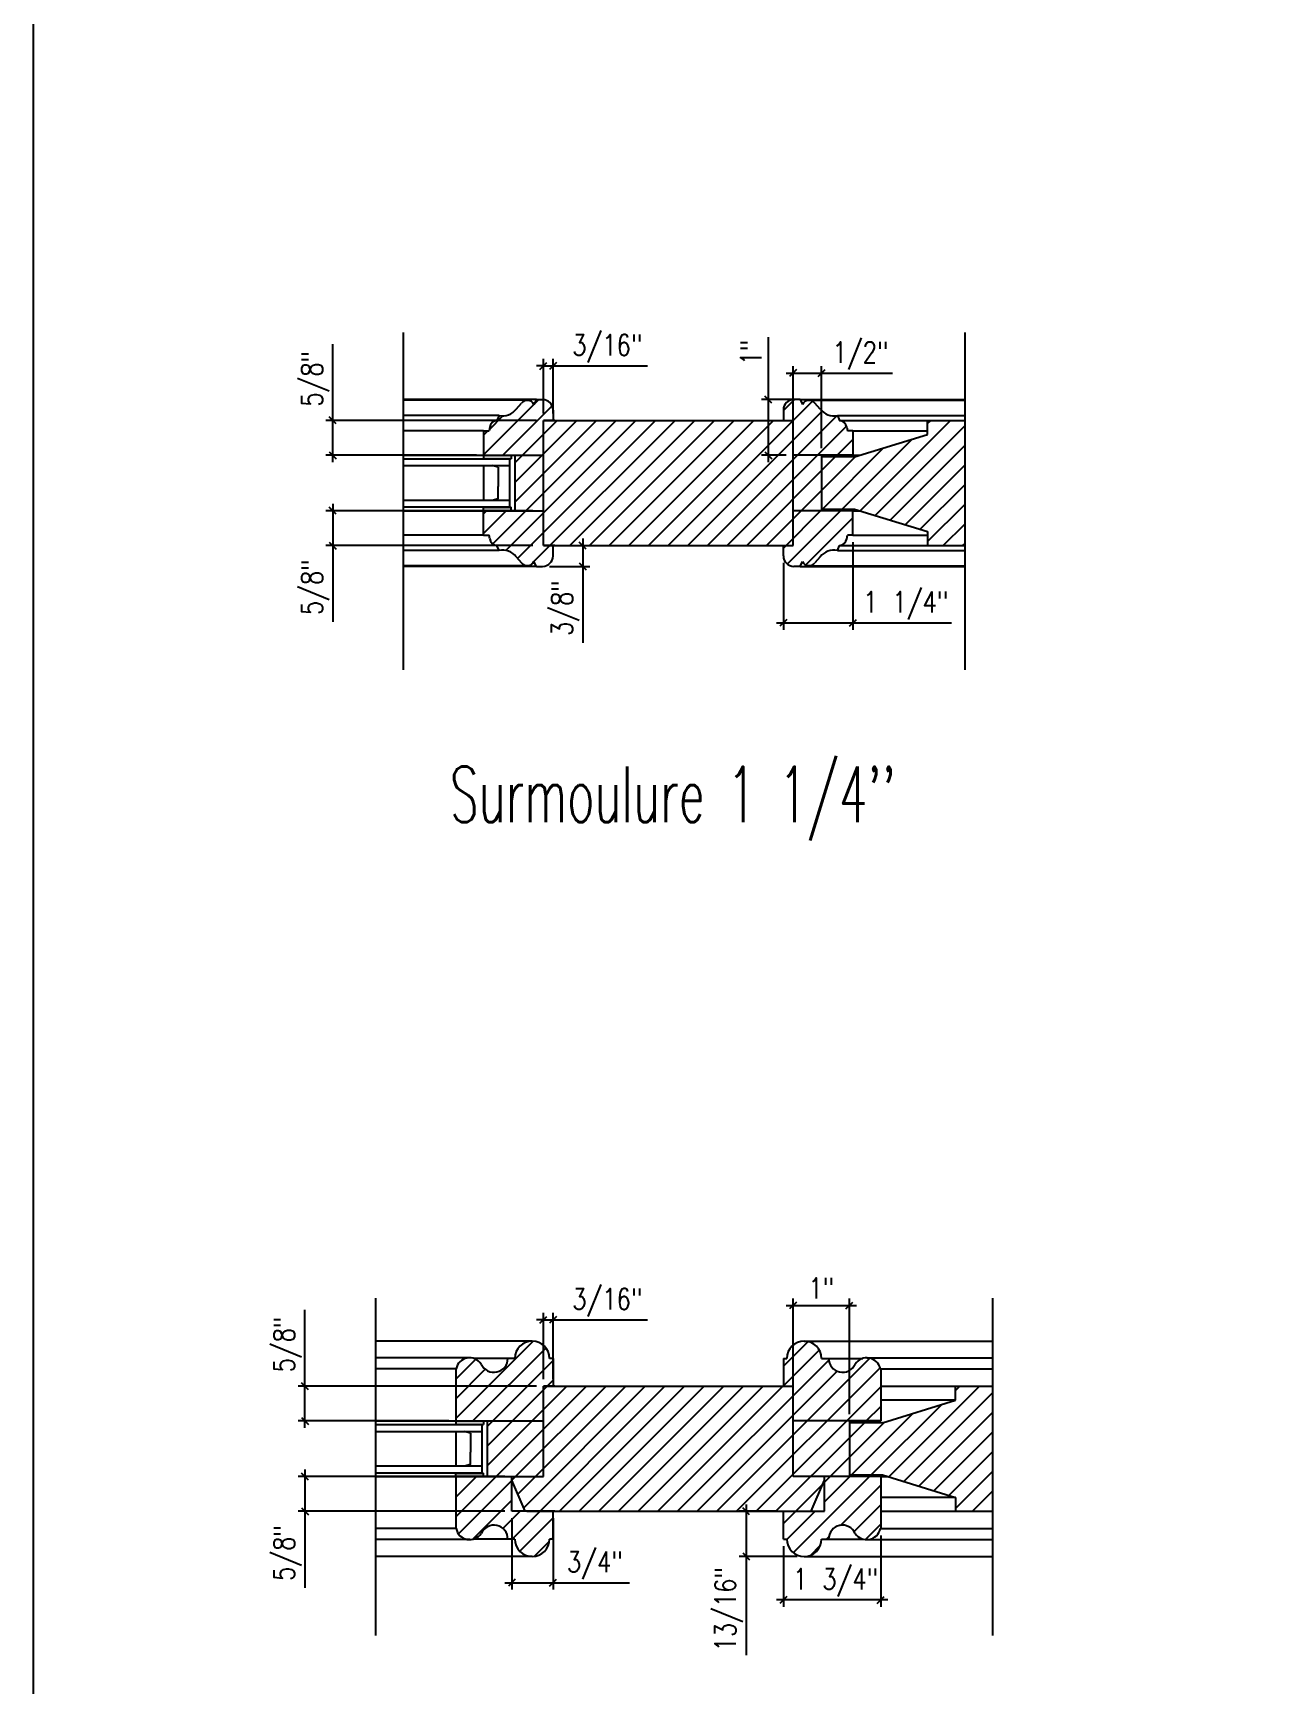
# Model space of a CAD drawing. Header units: inches. Extents: x 1985 to 11287, y 379 to 3234.
# Drawn here: x 8540.97 to 8563.03, y 2994.95 to 3024.66 of the extents above; entities that cross this region are included whole.
import ezdxf

# ---------------------------------------------------------------- set-up
doc = ezdxf.new("R2010")
doc.units = ezdxf.units.IN
doc.header["$MEASUREMENT"] = 0
doc.layers.get('0').update_dxf_attribs({"linetype": 'CONTINUOUS'})
doc.layers.get('Defpoints').update_dxf_attribs({"linetype": 'CONTINUOUS'})
for name, color, linetype in [('COTE1-1 99', 7, 'CONTINUOUS'), ('detail 99', 30, 'CONTINUOUS'), ('glass 99', 6, 'CONTINUOUS'), ('glazing tape 99', 7, 'CONTINUOUS'), ('hatch 99', 1, 'CONTINUOUS'), ('separation 99', 3, 'CONTINUOUS'), ('wood detail 99', 7, 'CONTINUOUS')]:
    doc.layers.add(name, color=color, linetype=linetype)
doc.styles.add('MARVIN', font='simplex.shx', dxfattribs={"width": 0.6})
doc.styles.get("Standard").update_dxf_attribs({"font": 'txt.shx', "width": 0.8})
doc.dimstyles.new('Elevation', dxfattribs={"dimscale": 2, "dimtxt": 0.75, "dimasz": 0.0625, "dimexe": 0.0625, "dimexo": 0.0625, "dimgap": 0.0625, "dimtad": 1, "dimdec": 5, "dimzin": 0, "dimdsep": 46, "dimlunit": 5, "dimtxsty": 'Standard', "dimblk1": 'OBLIQUE', "dimblk2": 'OBLIQUE', "dimsah": 1, "dimcen": 2, "dimdle": 0.0625, "dimclrd": 1, "dimclre": 1, "dimadec": 1, "dimazin": 0, "dimtfac": 0.375, "dimtdec": 5, "dimtmove": 0, "dimatfit": 3, "dimldrblk": 'OBLIQUE', "dimfxl": 1, "dimfrac": 2, "dimtolj": 1, "dimtzin": 0, "dimarcsym": 0})
pattern_1 = [(45, (8971.3193, 3326.32778), (-0.1767767, 0.1767767), [])]

# ---------------------------------------------------------------- blocks, each defined once
blk = doc.blocks.new('_OBLIQUE')
at = {"color": 0, "linetype": 'ByBlock'}
blk.add_line((-0.5, -0.5), (0.5, 0.5), dxfattribs=at)
blk = doc.blocks.new('*D118')
at = {"layer": 'COTE1-1 99', "color": 1, "lineweight": -2, "transparency": 16777216}
for p, q in [((8554.51, 3001.776), (8555.773, 3001.776)), ((8554.635, 2999.824), (8554.635, 3001.901)), ((8555.648, 2999.824), (8555.648, 3001.901))]:
    blk.add_line(p, q, dxfattribs=at)
at = {"layer": 'Defpoints', "color": 0, "transparency": 16777216}
for p in [(8555.648, 3001.776), (8554.635, 2999.699), (8555.648, 2999.699)]:
    blk.add_point(p, dxfattribs=at)
at = {"layer": 'COTE1-1 99', "color": 1, "lineweight": -2, "transparency": 16777216, "xscale": 0.125, "yscale": 0.125, "zscale": 0.125, "rotation": 180}
blk.add_blockref('_OBLIQUE', (8554.635, 3001.776), dxfattribs=at)
at = {"layer": 'COTE1-1 99', "color": 1, "lineweight": -2, "transparency": 16777216, "xscale": 0.125, "yscale": 0.125, "zscale": 0.125}
blk.add_blockref('_OBLIQUE', (8555.648, 3001.776), dxfattribs=at)
at = {"layer": 'COTE1-1 99', "color": 0, "transparency": 16777216, "insert": (8555.142, 3002.088), "char_height": 0.375, "attachment_point": 5}
blk.add_mtext('\\A1;1"', dxfattribs=at)
blk = doc.blocks.new('*D119')
at = {"layer": 'COTE1-1 99', "color": 1, "lineweight": -2, "transparency": 16777216}
for p, q in [((8550.144, 3001.518), (8550.019, 3001.518)), ((8550.144, 3000.449), (8550.144, 3001.643)), ((8550.144, 3001.518), (8550.318, 3001.518)), ((8550.318, 3000.449), (8550.318, 3001.643)), ((8550.318, 3001.518), (8552.018, 3001.518))]:
    blk.add_line(p, q, dxfattribs=at)
at = {"layer": 'Defpoints', "color": 0, "transparency": 16777216}
for p in [(8550.318, 3001.518), (8550.144, 3000.324), (8550.318, 3000.324)]:
    blk.add_point(p, dxfattribs=at)
at = {"layer": 'COTE1-1 99', "color": 1, "lineweight": -2, "transparency": 16777216, "xscale": 0.125, "yscale": 0.125, "zscale": 0.125}
blk.add_blockref('_OBLIQUE', (8550.144, 3001.518), dxfattribs=at)
at = {"layer": 'COTE1-1 99', "color": 1, "lineweight": -2, "transparency": 16777216, "xscale": 0.125, "yscale": 0.125, "zscale": 0.125, "rotation": 180}
blk.add_blockref('_OBLIQUE', (8550.318, 3001.518), dxfattribs=at)
at = {"layer": 'COTE1-1 99', "color": 0, "transparency": 16777216, "insert": (8551.293, 3001.83), "char_height": 0.375, "attachment_point": 5}
blk.add_mtext('\\A1;3/16"', dxfattribs=at)
blk = doc.blocks.new('*D120')
at = {"layer": 'COTE1-1 99', "color": 1, "lineweight": -2, "transparency": 16777216}
for p, q in [((8549.577, 2997.949), (8549.577, 2996.665)), ((8550.318, 2997.949), (8550.318, 2996.665)), ((8549.452, 2996.79), (8550.318, 2996.79)), ((8550.318, 2996.79), (8551.693, 2996.79))]:
    blk.add_line(p, q, dxfattribs=at)
at = {"layer": 'Defpoints', "color": 0, "transparency": 16777216}
for p in [(8549.577, 2998.074), (8550.318, 2998.074), (8550.318, 2996.79)]:
    blk.add_point(p, dxfattribs=at)
at = {"layer": 'COTE1-1 99', "color": 1, "lineweight": -2, "transparency": 16777216, "xscale": 0.125, "yscale": 0.125, "zscale": 0.125, "rotation": 180}
blk.add_blockref('_OBLIQUE', (8549.577, 2996.79), dxfattribs=at)
at = {"layer": 'COTE1-1 99', "color": 1, "lineweight": -2, "transparency": 16777216, "xscale": 0.125, "yscale": 0.125, "zscale": 0.125}
blk.add_blockref('_OBLIQUE', (8550.318, 2996.79), dxfattribs=at)
at = {"layer": 'COTE1-1 99', "color": 0, "transparency": 16777216, "insert": (8551.068, 2997.102), "char_height": 0.375, "attachment_point": 5}
blk.add_mtext('\\A1;3/4"', dxfattribs=at)
blk = doc.blocks.new('*D121')
at = {"layer": 'COTE1-1 99', "color": 1, "lineweight": -2, "transparency": 16777216}
for p, q in [((8556.211, 2997.637), (8556.211, 2996.356)), ((8554.461, 2997.449), (8554.461, 2996.356)), ((8556.336, 2996.481), (8554.336, 2996.481))]:
    blk.add_line(p, q, dxfattribs=at)
at = {"layer": 'Defpoints', "color": 0, "transparency": 16777216}
for p in [(8556.211, 2997.762), (8554.461, 2997.574), (8554.461, 2996.481)]:
    blk.add_point(p, dxfattribs=at)
at = {"layer": 'COTE1-1 99', "color": 1, "lineweight": -2, "transparency": 16777216, "xscale": 0.125, "yscale": 0.125, "zscale": 0.125, "rotation": 180}
blk.add_blockref('_OBLIQUE', (8554.461, 2996.481), dxfattribs=at)
at = {"layer": 'COTE1-1 99', "color": 1, "lineweight": -2, "transparency": 16777216, "xscale": 0.125, "yscale": 0.125, "zscale": 0.125}
blk.add_blockref('_OBLIQUE', (8556.211, 2996.481), dxfattribs=at)
at = {"layer": 'COTE1-1 99', "color": 0, "transparency": 16777216, "insert": (8555.398, 2996.793), "char_height": 0.375, "attachment_point": 5}
blk.add_mtext('\\A1;1 3/4"', dxfattribs=at)
blk = doc.blocks.new('*D127')
at = {"layer": 'COTE1-1 99', "color": 1, "lineweight": -2, "transparency": 16777216}
for p, q in [((8545.857, 2998.824), (8545.857, 2998.074)), ((8549.452, 2998.699), (8545.732, 2998.699)), ((8549.452, 2998.074), (8545.732, 2998.074)), ((8545.857, 2998.074), (8545.857, 2996.699))]:
    blk.add_line(p, q, dxfattribs=at)
at = {"layer": 'Defpoints', "color": 0, "transparency": 16777216}
for p in [(8549.577, 2998.699), (8545.857, 2998.074), (8549.577, 2998.074)]:
    blk.add_point(p, dxfattribs=at)
at = {"layer": 'COTE1-1 99', "color": 1, "lineweight": -2, "transparency": 16777216, "xscale": 0.125, "yscale": 0.125, "zscale": 0.125}
for p, rotation in [((8545.857, 2998.699), 90), ((8545.857, 2998.074), 270)]:
    blk.add_blockref('_OBLIQUE', p, dxfattribs=dict(at, rotation=rotation))
at = {"layer": 'COTE1-1 99', "color": 0, "transparency": 16777216, "insert": (8545.544, 2997.324), "char_height": 0.375, "attachment_point": 5, "rotation": 90}
blk.add_mtext('\\A1;5/8"', dxfattribs=at)
blk = doc.blocks.new('*D128')
at = {"layer": 'COTE1-1 99', "color": 1, "lineweight": -2, "transparency": 16777216}
for p, q in [((8545.857, 3000.324), (8545.857, 3001.699)), ((8550.019, 3000.324), (8545.732, 3000.324)), ((8545.857, 2999.574), (8545.857, 3000.324)), ((8548.443, 2999.699), (8545.732, 2999.699))]:
    blk.add_line(p, q, dxfattribs=at)
at = {"layer": 'Defpoints', "color": 0, "transparency": 16777216}
for p in [(8545.857, 3000.324), (8550.144, 3000.324), (8548.568, 2999.699)]:
    blk.add_point(p, dxfattribs=at)
at = {"layer": 'COTE1-1 99', "color": 1, "lineweight": -2, "transparency": 16777216, "xscale": 0.125, "yscale": 0.125, "zscale": 0.125}
for p, rotation in [((8545.857, 3000.324), 90), ((8545.857, 2999.699), 270)]:
    blk.add_blockref('_OBLIQUE', p, dxfattribs=dict(at, rotation=rotation))
at = {"layer": 'COTE1-1 99', "color": 0, "transparency": 16777216, "insert": (8545.544, 3001.074), "char_height": 0.375, "attachment_point": 5, "rotation": 90}
blk.add_mtext('\\A1;5/8"', dxfattribs=at)
blk = doc.blocks.new('*D129')
at = {"layer": 'COTE1-1 99', "color": 1, "lineweight": -2, "transparency": 16777216}
for p, q in [((8549.952, 3016.071), (8546.232, 3016.071)), ((8546.357, 3016.196), (8546.357, 3015.446)), ((8549.952, 3015.446), (8546.232, 3015.446)), ((8546.357, 3015.446), (8546.357, 3014.071))]:
    blk.add_line(p, q, dxfattribs=at)
at = {"layer": 'Defpoints', "color": 0, "transparency": 16777216}
for p in [(8550.077, 3016.071), (8546.357, 3015.446), (8550.077, 3015.446)]:
    blk.add_point(p, dxfattribs=at)
at = {"layer": 'COTE1-1 99', "color": 1, "lineweight": -2, "transparency": 16777216, "xscale": 0.125, "yscale": 0.125, "zscale": 0.125}
for p, rotation in [((8546.357, 3016.071), 90), ((8546.357, 3015.446), 270)]:
    blk.add_blockref('_OBLIQUE', p, dxfattribs=dict(at, rotation=rotation))
at = {"layer": 'COTE1-1 99', "color": 0, "transparency": 16777216, "insert": (8546.044, 3014.696), "char_height": 0.375, "attachment_point": 5, "rotation": 90}
blk.add_mtext('\\A1;5/8"', dxfattribs=at)
blk = doc.blocks.new('*D130')
at = {"layer": 'COTE1-1 99', "color": 1, "lineweight": -2, "transparency": 16777216}
for p, q in [((8546.357, 3017.696), (8546.357, 3019.071)), ((8550.019, 3017.696), (8546.232, 3017.696)), ((8546.357, 3016.946), (8546.357, 3017.696)), ((8548.943, 3017.071), (8546.232, 3017.071))]:
    blk.add_line(p, q, dxfattribs=at)
at = {"layer": 'Defpoints', "color": 0, "transparency": 16777216}
for p in [(8546.357, 3017.696), (8550.144, 3017.696), (8549.068, 3017.071)]:
    blk.add_point(p, dxfattribs=at)
at = {"layer": 'COTE1-1 99', "color": 1, "lineweight": -2, "transparency": 16777216, "xscale": 0.125, "yscale": 0.125, "zscale": 0.125}
for p, rotation in [((8546.357, 3017.696), 90), ((8546.357, 3017.071), 270)]:
    blk.add_blockref('_OBLIQUE', p, dxfattribs=dict(at, rotation=rotation))
at = {"layer": 'COTE1-1 99', "color": 0, "transparency": 16777216, "insert": (8546.044, 3018.446), "char_height": 0.375, "attachment_point": 5, "rotation": 90}
blk.add_mtext('\\A1;5/8"', dxfattribs=at)
blk = doc.blocks.new('*D131')
at = {"layer": 'COTE1-1 99', "color": 1, "lineweight": -2, "transparency": 16777216}
for p, q in [((8550.144, 3017.821), (8550.144, 3018.803)), ((8550.318, 3017.821), (8550.318, 3018.803)), ((8550.144, 3018.678), (8550.019, 3018.678)), ((8550.144, 3018.678), (8550.318, 3018.678)), ((8550.318, 3018.678), (8552.018, 3018.678))]:
    blk.add_line(p, q, dxfattribs=at)
at = {"layer": 'Defpoints', "color": 0, "transparency": 16777216}
for p in [(8550.318, 3018.678), (8550.144, 3017.696), (8550.318, 3017.696)]:
    blk.add_point(p, dxfattribs=at)
at = {"layer": 'COTE1-1 99', "color": 1, "lineweight": -2, "transparency": 16777216, "xscale": 0.125, "yscale": 0.125, "zscale": 0.125}
blk.add_blockref('_OBLIQUE', (8550.144, 3018.678), dxfattribs=at)
at = {"layer": 'COTE1-1 99', "color": 1, "lineweight": -2, "transparency": 16777216, "xscale": 0.125, "yscale": 0.125, "zscale": 0.125, "rotation": 180}
blk.add_blockref('_OBLIQUE', (8550.318, 3018.678), dxfattribs=at)
at = {"layer": 'COTE1-1 99', "color": 0, "transparency": 16777216, "insert": (8551.293, 3018.99), "char_height": 0.375, "attachment_point": 5}
blk.add_mtext('\\A1;3/16"', dxfattribs=at)
blk = doc.blocks.new('*D132')
at = {"layer": 'COTE1-1 99', "color": 1, "lineweight": -2, "transparency": 16777216}
for p, q in [((8555.711, 3015.506), (8555.711, 3013.931)), ((8554.461, 3015.134), (8554.461, 3013.931)), ((8554.336, 3014.056), (8555.711, 3014.056)), ((8555.711, 3014.056), (8557.486, 3014.056))]:
    blk.add_line(p, q, dxfattribs=at)
at = {"layer": 'Defpoints', "color": 0, "transparency": 16777216}
for p in [(8555.711, 3015.631), (8554.461, 3015.259), (8555.711, 3014.056)]:
    blk.add_point(p, dxfattribs=at)
at = {"layer": 'COTE1-1 99', "color": 1, "lineweight": -2, "transparency": 16777216, "xscale": 0.125, "yscale": 0.125, "zscale": 0.125, "rotation": 180}
blk.add_blockref('_OBLIQUE', (8554.461, 3014.056), dxfattribs=at)
at = {"layer": 'COTE1-1 99', "color": 1, "lineweight": -2, "transparency": 16777216, "xscale": 0.125, "yscale": 0.125, "zscale": 0.125}
blk.add_blockref('_OBLIQUE', (8555.711, 3014.056), dxfattribs=at)
at = {"layer": 'COTE1-1 99', "color": 0, "transparency": 16777216, "insert": (8556.661, 3014.368), "char_height": 0.375, "attachment_point": 5}
blk.add_mtext('\\A1;1 1/4"', dxfattribs=at)
blk = doc.blocks.new('*D133')
at = {"layer": 'COTE1-1 99', "color": 1, "lineweight": -2, "transparency": 16777216}
for p, q in [((8554.19, 3018.071), (8554.19, 3019.196)), ((8554.636, 3018.071), (8554.065, 3018.071)), ((8554.19, 3016.946), (8554.19, 3018.071)), ((8554.51, 3017.071), (8554.065, 3017.071))]:
    blk.add_line(p, q, dxfattribs=at)
at = {"layer": 'Defpoints', "color": 0, "transparency": 16777216}
for p in [(8554.19, 3018.071), (8554.761, 3018.071), (8554.635, 3017.071)]:
    blk.add_point(p, dxfattribs=at)
at = {"layer": 'COTE1-1 99', "color": 1, "lineweight": -2, "transparency": 16777216, "xscale": 0.125, "yscale": 0.125, "zscale": 0.125}
for p, rotation in [((8554.19, 3018.071), 90), ((8554.19, 3017.071), 270)]:
    blk.add_blockref('_OBLIQUE', p, dxfattribs=dict(at, rotation=rotation))
at = {"layer": 'COTE1-1 99', "color": 0, "transparency": 16777216, "insert": (8553.877, 3018.921), "char_height": 0.375, "attachment_point": 5, "rotation": 90}
blk.add_mtext('\\A1;1"', dxfattribs=at)
blk = doc.blocks.new('*D134')
at = {"layer": 'COTE1-1 99', "color": 1, "lineweight": -2, "transparency": 16777216}
for p, q in [((8550.443, 3015.446), (8550.978, 3015.446)), ((8550.853, 3015.571), (8550.853, 3015.071)), ((8550.255, 3015.071), (8550.978, 3015.071)), ((8550.853, 3015.071), (8550.853, 3013.696))]:
    blk.add_line(p, q, dxfattribs=at)
at = {"layer": 'Defpoints', "color": 0, "transparency": 16777216}
for p in [(8550.318, 3015.446), (8550.13, 3015.071), (8550.853, 3015.071)]:
    blk.add_point(p, dxfattribs=at)
at = {"layer": 'COTE1-1 99', "color": 1, "lineweight": -2, "transparency": 16777216, "xscale": 0.125, "yscale": 0.125, "zscale": 0.125}
for p, rotation in [((8550.853, 3015.446), 90), ((8550.853, 3015.071), 270)]:
    blk.add_blockref('_OBLIQUE', p, dxfattribs=dict(at, rotation=rotation))
at = {"layer": 'COTE1-1 99', "color": 0, "transparency": 16777216, "insert": (8550.54, 3014.321), "char_height": 0.375, "attachment_point": 5, "rotation": 90}
blk.add_mtext('\\A1;3/8"', dxfattribs=at)
blk = doc.blocks.new('*D135')
at = {"layer": 'COTE1-1 99', "color": 1, "lineweight": -2, "transparency": 16777216}
for p, q in [((8554.51, 3018.548), (8555.148, 3018.548)), ((8554.635, 3017.196), (8554.635, 3018.673)), ((8555.148, 3017.196), (8555.148, 3018.673)), ((8555.148, 3018.548), (8556.423, 3018.548))]:
    blk.add_line(p, q, dxfattribs=at)
at = {"layer": 'Defpoints', "color": 0, "transparency": 16777216}
for p in [(8555.148, 3018.548), (8554.635, 3017.071), (8555.148, 3017.071)]:
    blk.add_point(p, dxfattribs=at)
at = {"layer": 'COTE1-1 99', "color": 1, "lineweight": -2, "transparency": 16777216, "xscale": 0.125, "yscale": 0.125, "zscale": 0.125, "rotation": 180}
blk.add_blockref('_OBLIQUE', (8554.635, 3018.548), dxfattribs=at)
at = {"layer": 'COTE1-1 99', "color": 1, "lineweight": -2, "transparency": 16777216, "xscale": 0.125, "yscale": 0.125, "zscale": 0.125}
blk.add_blockref('_OBLIQUE', (8555.148, 3018.548), dxfattribs=at)
at = {"layer": 'COTE1-1 99', "color": 0, "transparency": 16777216, "insert": (8555.848, 3018.86), "char_height": 0.375, "attachment_point": 5}
blk.add_mtext('\\A1;1/2"', dxfattribs=at)
blk = doc.blocks.new('*D136')
at = {"layer": 'COTE1-1 99', "color": 1, "lineweight": -2, "transparency": 16777216}
for p, q in [((8554.336, 2998.074), (8553.666, 2998.074)), ((8553.791, 2998.199), (8553.791, 2997.262)), ((8554.711, 2997.262), (8553.666, 2997.262)), ((8553.791, 2997.262), (8553.791, 2995.487))]:
    blk.add_line(p, q, dxfattribs=at)
at = {"layer": 'Defpoints', "color": 0, "transparency": 16777216}
for p in [(8554.461, 2998.074), (8553.791, 2997.262), (8554.836, 2997.262)]:
    blk.add_point(p, dxfattribs=at)
at = {"layer": 'COTE1-1 99', "color": 1, "lineweight": -2, "transparency": 16777216, "xscale": 0.125, "yscale": 0.125, "zscale": 0.125}
for p, rotation in [((8553.791, 2998.074), 90), ((8553.791, 2997.262), 270)]:
    blk.add_blockref('_OBLIQUE', p, dxfattribs=dict(at, rotation=rotation))
at = {"layer": 'COTE1-1 99', "color": 0, "transparency": 16777216, "insert": (8553.479, 2996.312), "char_height": 0.375, "attachment_point": 5, "rotation": 90}
blk.add_mtext('\\A1;13/16"', dxfattribs=at)

msp = doc.modelspace()

# ---------------------------------------------------------------- hatches: boundary and pattern name
at = {"layer": 'glazing tape 99'}
h = msp.add_hatch(color=256, dxfattribs=at)
h.paths.add_polyline_path([(8549.567864, 3017.008696), (8549.567864, 3017.071196), (8549.125899, 3017.071196), (8549.067864, 3017.071196), (8549.067864, 3017.008696)])
h.paths.add_polyline_path([(8549.067864, 3016.133696), (8549.067864, 3016.071196), (8549.125899, 3016.071196), (8549.567864, 3016.071196), (8549.567864, 3016.133696)])
h = msp.add_hatch(color=256, dxfattribs=at)
h.paths.add_polyline_path([(8555.148221, 3016.071196), (8555.710715, 3016.071196), (8555.710715, 3016.102496), (8555.148221, 3016.102496)])
h.paths.add_polyline_path([(8555.148221, 3017.039896), (8555.710715, 3017.039896), (8555.710715, 3017.071196), (8555.148221, 3017.071196)])
h = msp.add_hatch(color=256, dxfattribs=at)
h.paths.add_polyline_path([(8549.067864, 2999.636816), (8549.067864, 2999.699316), (8548.625899, 2999.699316), (8548.567864, 2999.699316), (8548.567864, 2999.636816)])
h.paths.add_polyline_path([(8548.567864, 2998.761816), (8548.567864, 2998.699316), (8548.625899, 2998.699316), (8549.067864, 2998.699316), (8549.067864, 2998.761816)])
h = msp.add_hatch(color=256, dxfattribs=at)
h.paths.add_polyline_path([(8555.648221, 2998.699316), (8556.210715, 2998.699316), (8556.210715, 2998.730616), (8555.648221, 2998.730616)])
h.paths.add_polyline_path([(8555.648221, 2999.668016), (8556.210715, 2999.668016), (8556.210715, 2999.699316), (8555.648221, 2999.699316)])
at = {"layer": 'hatch 99'}
h = msp.add_hatch(dxfattribs=at)
h.set_pattern_fill('ANSI31', color=256, scale=2, style=0)
h.set_pattern_definition([(45, (9063.40974, 2810.87735), (-0.1767767, 0.1767767), [])])
h.paths.add_polyline_path([(8550.143757, 3017.696196), (8550.317864, 3017.696196), (8550.317864, 3017.883696, 0.414213562), (8550.130364, 3018.071196), (8550.017864, 3018.071196), (8549.973989, 3017.983846, 0.566296042), (8549.751141, 3018.005679), (8549.65597, 3017.898317, -0.273490153), (8549.347864, 3017.783196), (8549.309864, 3017.696196, 0.347844047), (8549.179837, 3017.573341, -0.001200082), (8549.179938, 3017.574026), (8549.167864, 3017.511196), (8549.067864, 3017.511196), (8549.067864, 3017.071196), (8549.125899, 3017.071196), (8550.143757, 3017.071196)])
h.paths.add_polyline_path([(8550.143757, 3017.071196), (8549.630364, 3017.071196), (8549.630364, 3016.071196), (8550.036614, 3016.071196), (8550.108042, 3016.071196), (8550.143757, 3016.071196)])
h.paths.add_polyline_path([(8550.143757, 3016.071196), (8550.108042, 3016.071196), (8549.146088, 3016.071196), (8549.099114, 3016.071196), (8549.067864, 3016.071196), (8549.067864, 3015.631196), (8549.167864, 3015.631196), (8549.179938, 3015.568367, 0.346499322), (8549.309864, 3015.446196), (8549.347864, 3015.359196, -0.273490153), (8549.65597, 3015.244075), (8549.751141, 3015.136713, 0.566296042), (8549.973989, 3015.158546), (8550.017864, 3015.071196), (8550.130364, 3015.071196, 0.414213562), (8550.317864, 3015.258696), (8550.317864, 3015.446196), (8550.143757, 3015.446196)])
h.paths.add_polyline_path([(8554.634828, 3017.696196), (8554.429471, 3017.696196), (8550.143757, 3017.696196), (8550.143757, 3015.446196), (8554.634828, 3015.446196)])
h.paths.add_polyline_path([(8555.710721, 3016.071196), (8555.170542, 3016.071196), (8554.634828, 3016.071196), (8554.634828, 3015.446196), (8554.460721, 3015.446196), (8554.460721, 3015.258696, 0.414213562), (8554.648221, 3015.071196), (8554.760721, 3015.071196), (8554.804595, 3015.158546, 0.566296042), (8555.027444, 3015.136713), (8555.122614, 3015.244075, -0.273490153), (8555.430721, 3015.359196), (8555.468721, 3015.446196, 0.346313376), (8555.598632, 3015.568272, 0.000064237), (8555.598638, 3015.568308, 0.000101787), (8555.598646, 3015.568367), (8555.610721, 3015.631196), (8555.710721, 3015.631196)])
h.paths.add_polyline_path([(8555.148221, 3017.071196), (8554.634828, 3017.071196), (8554.634828, 3016.071196), (8555.148221, 3016.071196)])
h.paths.add_polyline_path([(8555.468721, 3017.696196), (8555.430721, 3017.783196, -0.273490153), (8555.122614, 3017.898317), (8555.027444, 3018.005679, 0.566296042), (8554.804595, 3017.983846), (8554.760721, 3018.071196), (8554.648221, 3018.071196, 0.414213562), (8554.460721, 3017.883696), (8554.460721, 3017.696196), (8554.634828, 3017.696196), (8554.634828, 3017.071196), (8555.652685, 3017.071196), (8555.710721, 3017.071196), (8555.710721, 3017.511196), (8555.610721, 3017.511196), (8555.598646, 3017.574026, 0.346499322)])
h.paths.add_polyline_path([(8557.721533, 3017.696196), (8557.054535, 3017.696196), (8557.054535, 3017.446196), (8555.742035, 3017.039896), (8555.148221, 3017.039896), (8555.148221, 3016.102496), (8555.742035, 3016.102496), (8557.054535, 3015.696196), (8557.054535, 3015.446196), (8557.721533, 3015.446196)])
h = msp.add_hatch(dxfattribs=at)
h.set_pattern_fill('ANSI31', color=256, scale=2, style=0)
h.set_pattern_definition(pattern_1)
h.paths.add_polyline_path([(8550.143757, 3000.324316), (8550.317864, 3000.324316), (8550.317864, 3000.824316), (8550.255364, 3000.824316, 1), (8549.630364, 3000.824316), (8549.505364, 3000.824316, -0.809183486), (8549.027125, 3000.7223, 0.663665492), (8548.574391, 3000.636816), (8548.567864, 3000.636816), (8548.567864, 2999.699316), (8548.625899, 2999.699316), (8550.143757, 2999.699316)])
h.paths.add_polyline_path([(8550.143757, 2999.699316), (8549.130364, 2999.699316), (8549.130364, 2998.699316), (8549.608042, 2998.699316), (8550.143757, 2998.699316)])
h.paths.add_polyline_path([(8549.576792, 2998.699316), (8548.646088, 2998.699316), (8548.625899, 2998.699316), (8548.567864, 2998.699316), (8548.567864, 2997.761816), (8548.574391, 2997.761816, 0.663665492), (8549.027125, 2997.676331, -0.809183486), (8549.505364, 2997.574316), (8549.630364, 2997.574316, 1), (8550.255364, 2997.574316), (8550.317864, 2997.574316), (8550.317864, 2998.074316), (8549.576792, 2998.074316)])
h.paths.add_polyline_path([(8554.634828, 3000.324316), (8554.429471, 3000.324316), (8550.143757, 3000.324316), (8550.143757, 2998.699316), (8549.608042, 2998.699316), (8549.576792, 2998.699316), (8549.576792, 2998.636816), (8549.817864, 2998.074316), (8550.349114, 2998.074316), (8554.929471, 2998.074316), (8554.960721, 2998.074316), (8555.201792, 2998.636816), (8555.201792, 2998.699316), (8555.170542, 2998.699316), (8554.634828, 2998.699316)])
h.paths.add_polyline_path([(8556.210721, 3000.636816), (8556.204194, 3000.636816, 0.663665492), (8555.751459, 3000.7223, -0.809183486), (8555.273221, 3000.824316), (8555.148221, 3000.824316, 1), (8554.523221, 3000.824316), (8554.460721, 3000.824316), (8554.460721, 3000.324316), (8554.634828, 3000.324316), (8554.634828, 2999.699316), (8556.179471, 2999.699316), (8556.210721, 2999.709732)])
h.paths.add_polyline_path([(8555.648221, 2999.699316), (8554.634828, 2999.699316), (8554.634828, 2998.699316), (8555.170542, 2998.699316), (8555.648221, 2998.699316)])
h.paths.add_polyline_path([(8556.210721, 2998.688899), (8556.179471, 2998.699316), (8555.241971, 2998.699316), (8555.201792, 2998.699316), (8555.201792, 2998.074316), (8554.460721, 2998.074316), (8554.460721, 2997.574316), (8554.523221, 2997.574316, 1), (8555.148221, 2997.574316), (8555.273221, 2997.574316, -0.809183486), (8555.751459, 2997.676331, 0.663665492), (8556.204194, 2997.761816), (8556.210721, 2997.761816)])
h = msp.add_hatch(dxfattribs=at)
h.set_pattern_fill('ANSI31', color=256, scale=2, style=0)
h.set_pattern_definition(pattern_1)
h.paths.add_polyline_path([(8558.221533, 3000.324316), (8557.554535, 3000.324316), (8557.554535, 3000.074316), (8556.242035, 2999.668016), (8555.648221, 2999.668016), (8555.648221, 2998.730616), (8556.242035, 2998.730616), (8557.554535, 2998.324316), (8557.554535, 2998.074316), (8558.221533, 2998.074316)])

# ---------------------------------------------------------------- linework, layer by layer
at = {"layer": 'glass 99'}
for p, q in [((8547.62464, 3017.008696), (8549.537364, 3017.008696)), ((8549.537364, 3017.008696), (8549.537364, 3016.133696)), ((8547.62464, 3016.883696), (8549.537364, 3016.883696)), ((8549.067864, 3016.883696), (8549.067864, 3016.258696)), ((8549.332244, 3016.853705), (8549.224461, 3016.883696)), ((8549.332244, 3016.853705), (8549.332244, 3016.508696)), ((8549.332244, 3016.288687), (8549.332244, 3016.508696)), ((8549.537364, 3016.258696), (8547.62464, 3016.258696)), ((8549.537364, 3016.133696), (8547.62464, 3016.133696)), ((8549.125899, 3016.133696), (8549.537364, 3016.133696)), ((8549.332244, 3016.288687), (8549.224461, 3016.258696)), ((8547.12464, 2999.636816), (8549.037364, 2999.636816)), ((8547.12464, 2999.511816), (8549.037364, 2999.511816)), ((8548.567864, 2999.511816), (8548.567864, 2998.886816)), ((8548.832244, 2999.481824), (8548.724461, 2999.511816)), ((8548.832244, 2999.481824), (8548.832244, 2999.136816)), ((8549.037364, 2999.636816), (8549.037364, 2998.761816)), ((8548.832244, 2998.916807), (8548.832244, 2999.136816)), ((8549.037364, 2998.886816), (8547.12464, 2998.886816)), ((8548.832244, 2998.916807), (8548.724461, 2998.886816)), ((8549.037364, 2998.761816), (8547.12464, 2998.761816)), ((8548.625899, 2998.761816), (8549.037364, 2998.761816))]:
    msp.add_line(p, q, dxfattribs=at)
at = {"layer": 'glazing tape 99'}
for p, q in [((8549.067864, 3017.071196), (8549.067864, 3017.008696)), ((8549.067864, 3017.008696), (8549.567864, 3017.008696)), ((8549.567864, 3017.071196), (8549.567864, 3017.008696)), ((8549.067864, 3016.071196), (8549.067864, 3016.133696)), ((8549.067864, 3016.133696), (8549.567864, 3016.133696)), ((8549.567864, 3016.071196), (8549.567864, 3016.133696)), ((8548.567864, 2999.699316), (8548.567864, 2999.636816)), ((8549.067864, 2999.699316), (8549.067864, 2999.636816)), ((8548.567864, 2999.636816), (8549.067864, 2999.636816)), ((8548.567864, 2998.699316), (8548.567864, 2998.761816)), ((8548.567864, 2998.761816), (8549.067864, 2998.761816)), ((8549.067864, 2998.699316), (8549.067864, 2998.761816))]:
    msp.add_line(p, q, dxfattribs=at)
at = {"layer": 'separation 99'}
msp.add_lwpolyline([(8620.166193, 3057.127475), (8540.96643, 3057.127475), (8540.96643, 2749.044222), (8620.166193, 2749.044222)], close=True, dxfattribs=at)
at = {"layer": 'wood detail 99'}
for p, q in [((8547.62464, 3019.279443), (8547.62464, 3013.212106)), ((8557.721533, 3019.279443), (8557.721533, 3013.212106)), ((8550.017864, 3018.071196), (8547.62464, 3018.071196)), ((8549.856018, 3018.058484), (8547.62464, 3018.058484)), ((8549.65597, 3017.898317), (8549.751141, 3018.005679)), ((8550.017864, 3018.071196), (8549.973989, 3017.983846)), ((8550.317864, 3017.883696), (8550.317864, 3017.696196)), ((8554.460721, 3017.883696), (8554.460721, 3017.696196)), ((8554.760721, 3018.071196), (8554.804595, 3017.983846)), ((8554.760721, 3018.071196), (8557.721533, 3018.071196)), ((8554.922567, 3018.058484), (8557.721533, 3018.058484)), ((8555.122614, 3017.898317), (8555.027444, 3018.005679)), ((8549.347864, 3017.783196), (8547.62464, 3017.783196)), ((8549.309864, 3017.696196), (8547.724049, 3017.696196)), ((8549.179938, 3017.574026), (8549.167864, 3017.511196)), ((8549.347864, 3017.783196), (8549.309864, 3017.696196)), ((8550.349114, 3017.696196), (8550.143757, 3017.696196)), ((8550.143757, 3017.696196), (8554.634828, 3017.696196)), ((8554.429471, 3017.696196), (8554.634828, 3017.696196)), ((8554.429471, 3017.696196), (8554.634828, 3017.696196)), ((8555.430721, 3017.783196), (8555.468721, 3017.696196)), ((8555.430721, 3017.783196), (8557.721533, 3017.783196)), ((8555.468721, 3017.696196), (8557.054535, 3017.696196)), ((8555.598646, 3017.574026), (8555.610721, 3017.511196)), ((8557.054535, 3017.696196), (8557.721533, 3017.696196)), ((8557.054535, 3017.446196), (8557.054535, 3017.696196)), ((8557.054535, 3017.696196), (8557.721533, 3017.696196)), ((8549.067864, 3017.511196), (8547.62464, 3017.511196)), ((8549.067864, 3017.511196), (8549.067864, 3017.071196)), ((8555.710721, 3017.511196), (8555.710721, 3017.071196)), ((8555.710721, 3017.511196), (8557.054535, 3017.511196)), ((8555.742035, 3017.039896), (8557.054535, 3017.446196)), ((8547.62464, 3017.071196), (8549.125899, 3017.071196)), ((8549.630364, 3017.071196), (8549.630364, 3016.071196)), ((8555.148221, 3017.071196), (8555.148221, 3016.071196)), ((8555.742035, 3017.039896), (8555.148221, 3017.039896)), ((8555.710721, 3017.071196), (8555.843146, 3017.071196)), ((8547.62464, 3016.071196), (8549.125899, 3016.071196)), ((8549.067864, 3015.631196), (8549.067864, 3016.071196)), ((8549.099114, 3016.071196), (8550.036614, 3016.071196)), ((8549.125899, 3016.071196), (8549.630364, 3016.071196)), ((8549.125899, 3016.071196), (8549.630364, 3016.071196)), ((8549.125899, 3016.071196), (8549.630364, 3016.071196)), ((8549.146088, 3016.071196), (8550.108042, 3016.071196)), ((8550.108042, 3016.071196), (8550.143757, 3016.071196)), ((8555.170542, 3016.071196), (8554.634828, 3016.071196)), ((8555.170542, 3016.071196), (8554.634828, 3016.071196)), ((8555.652685, 3016.071196), (8555.116971, 3016.071196)), ((8555.652685, 3016.071196), (8555.116971, 3016.071196)), ((8555.652685, 3016.071196), (8555.116971, 3016.071196)), ((8555.652685, 3016.071196), (8555.148221, 3016.071196)), ((8555.652685, 3016.071196), (8555.148221, 3016.071196)), ((8555.652685, 3016.071196), (8555.148221, 3016.071196)), ((8555.710721, 3016.071196), (8555.170542, 3016.071196)), ((8555.632496, 3016.071196), (8555.170542, 3016.071196)), ((8555.679471, 3016.071196), (8555.241971, 3016.071196)), ((8555.679471, 3016.071196), (8555.241971, 3016.071196)), ((8555.710721, 3015.631196), (8555.710721, 3016.071196)), ((8555.742035, 3016.102496), (8557.054535, 3015.696196)), ((8549.067864, 3015.631196), (8547.62464, 3015.631196)), ((8549.309864, 3015.446196), (8547.724049, 3015.446196)), ((8549.179938, 3015.568367), (8549.167864, 3015.631196)), ((8549.347864, 3015.359196), (8549.309864, 3015.446196)), ((8550.349114, 3015.446196), (8550.143757, 3015.446196)), ((8550.143757, 3015.446196), (8554.634828, 3015.446196)), ((8550.317864, 3015.258696), (8550.317864, 3015.446196)), ((8554.460721, 3015.258696), (8554.460721, 3015.446196)), ((8555.430721, 3015.359196), (8555.468721, 3015.446196)), ((8555.468721, 3015.446196), (8557.054535, 3015.446196)), ((8555.598646, 3015.568367), (8555.610721, 3015.631196)), ((8555.710721, 3015.631196), (8557.054535, 3015.631196)), ((8557.054535, 3015.696196), (8557.054535, 3015.446196)), ((8557.054535, 3015.446196), (8557.721533, 3015.446196)), ((8549.347864, 3015.359196), (8547.62464, 3015.359196)), ((8549.65597, 3015.244075), (8549.751141, 3015.136713)), ((8550.017864, 3015.071196), (8549.973989, 3015.158546)), ((8554.760721, 3015.071196), (8554.804595, 3015.158546)), ((8555.122614, 3015.244075), (8555.027444, 3015.136713)), ((8555.430721, 3015.359196), (8557.721533, 3015.359196)), ((8549.856018, 3015.083908), (8547.62464, 3015.083908)), ((8550.017864, 3015.071196), (8547.62464, 3015.071196)), ((8554.760721, 3015.071196), (8557.721533, 3015.071196)), ((8554.922567, 3015.083908), (8557.721533, 3015.083908)), ((8547.12464, 3001.907562), (8547.12464, 2995.840225)), ((8558.221533, 3001.907562), (8558.221533, 2995.840225)), ((8549.942864, 3001.136816), (8547.12464, 3001.136816)), ((8554.835721, 3001.136816), (8558.221533, 3001.136816)), ((8548.818776, 3000.834131), (8547.12464, 3000.834131)), ((8548.567864, 3000.636816), (8547.12464, 3000.636816)), ((8548.567864, 3000.636816), (8548.567864, 2999.699316)), ((8548.567864, 3000.636816), (8548.574391, 3000.636816)), ((8549.505364, 3000.824316), (8548.888139, 3000.824316)), ((8549.630364, 3000.824316), (8549.505364, 3000.824316)), ((8550.317864, 3000.824316), (8550.255364, 3000.824316)), ((8550.317864, 3000.824316), (8550.317864, 3000.324316)), ((8554.460721, 3000.824316), (8554.523221, 3000.824316)), ((8554.460721, 3000.824316), (8554.460721, 3000.324316)), ((8555.148221, 3000.824316), (8555.273221, 3000.824316)), ((8555.273221, 3000.824316), (8555.890445, 3000.824316)), ((8555.959808, 3000.834131), (8558.221533, 3000.834131)), ((8556.210721, 3000.636816), (8556.204194, 3000.636816)), ((8556.210721, 3000.636816), (8556.210721, 2999.699316)), ((8556.210721, 3000.636816), (8558.221533, 3000.636816)), ((8550.349114, 3000.324316), (8550.143757, 3000.324316)), ((8550.143757, 3000.324316), (8554.634828, 3000.324316)), ((8554.429471, 3000.324316), (8554.634828, 3000.324316)), ((8554.429471, 3000.324316), (8554.634828, 3000.324316)), ((8556.210721, 3000.324316), (8558.221533, 3000.324316)), ((8556.210721, 3000.324316), (8558.221533, 3000.324316)), ((8557.554535, 3000.074316), (8557.554535, 3000.324316)), ((8557.554535, 3000.074316), (8556.210715, 3000.074316)), ((8556.242035, 2999.668016), (8557.554535, 3000.074316)), ((8547.12464, 2999.699316), (8548.625899, 2999.699316)), ((8549.130364, 2999.699316), (8549.130364, 2998.699316)), ((8555.648221, 2999.699316), (8555.648221, 2998.699316)), ((8556.242035, 2999.668016), (8555.648221, 2999.668016)), ((8547.12464, 2998.699316), (8548.625899, 2998.699316)), ((8548.567864, 2998.699316), (8548.567864, 2997.761816)), ((8548.599114, 2998.699316), (8549.536614, 2998.699316)), ((8548.625899, 2998.699316), (8549.130364, 2998.699316)), ((8548.625899, 2998.699316), (8549.130364, 2998.699316)), ((8548.625899, 2998.699316), (8549.130364, 2998.699316)), ((8548.646088, 2998.699316), (8549.608042, 2998.699316)), ((8549.576792, 2998.636816), (8549.576792, 2998.699316)), ((8549.576792, 2998.074316), (8549.576792, 2998.699316)), ((8549.608042, 2998.699316), (8550.143757, 2998.699316)), ((8555.170542, 2998.699316), (8554.634828, 2998.699316)), ((8555.170542, 2998.699316), (8554.634828, 2998.699316)), ((8556.210721, 2998.699316), (8555.170542, 2998.699316)), ((8556.132496, 2998.699316), (8555.170542, 2998.699316)), ((8555.201792, 2998.074316), (8555.201792, 2998.699316)), ((8555.201792, 2998.636816), (8555.201792, 2998.699316)), ((8556.179471, 2998.699316), (8555.241971, 2998.699316)), ((8556.179471, 2998.699316), (8555.241971, 2998.699316)), ((8556.152685, 2998.699316), (8555.616971, 2998.699316)), ((8556.152685, 2998.699316), (8555.616971, 2998.699316)), ((8556.152685, 2998.699316), (8555.616971, 2998.699316)), ((8556.152685, 2998.699316), (8555.648221, 2998.699316)), ((8556.152685, 2998.699316), (8555.648221, 2998.699316)), ((8556.152685, 2998.699316), (8555.648221, 2998.699316)), ((8556.210721, 2998.699316), (8556.210721, 2997.761816)), ((8556.242035, 2998.730616), (8557.554535, 2998.324316)), ((8557.554535, 2998.324316), (8556.210715, 2998.324316)), ((8557.554535, 2998.324316), (8557.554535, 2998.074316)), ((8550.349114, 2998.074316), (8549.576792, 2998.074316)), ((8549.849114, 2998.074316), (8554.929471, 2998.074316)), ((8550.317864, 2997.574316), (8550.317864, 2998.074316)), ((8554.429471, 2998.074316), (8555.201792, 2998.074316)), ((8554.429471, 2998.074316), (8555.201792, 2998.074316)), ((8554.460721, 2997.574316), (8554.460721, 2998.074316)), ((8556.210721, 2998.074316), (8558.221533, 2998.074316)), ((8548.567864, 2997.761816), (8547.12464, 2997.761816)), ((8548.567864, 2997.761816), (8548.574391, 2997.761816)), ((8556.210721, 2997.761816), (8556.204194, 2997.761816)), ((8556.210721, 2997.761816), (8558.221533, 2997.761816)), ((8548.818776, 2997.564501), (8547.12464, 2997.564501)), ((8549.505364, 2997.574316), (8548.888139, 2997.574316)), ((8549.630364, 2997.574316), (8549.505364, 2997.574316)), ((8550.317864, 2997.574316), (8550.255364, 2997.574316)), ((8554.460721, 2997.574316), (8554.523221, 2997.574316)), ((8555.148221, 2997.574316), (8555.273221, 2997.574316)), ((8555.273221, 2997.574316), (8555.890445, 2997.574316)), ((8555.928558, 2997.564501), (8558.221533, 2997.564501)), ((8555.959808, 2997.564501), (8557.653944, 2997.564501)), ((8549.942864, 2997.261816), (8547.12464, 2997.261816)), ((8554.835721, 2997.261816), (8558.221533, 2997.261816))]:
    msp.add_line(p, q, dxfattribs=at)
at = {"layer": 'wood detail 99', "color": 7}
for p, q in [((8550.017864, 3018.071196), (8550.130364, 3018.071196)), ((8554.760721, 3018.071196), (8554.648221, 3018.071196)), ((8550.143757, 3015.446196), (8550.143757, 3017.696196)), ((8554.634828, 3015.446196), (8554.634828, 3017.696196)), ((8549.067864, 3017.511196), (8549.167864, 3017.511196)), ((8555.710721, 3017.511196), (8555.610721, 3017.511196)), ((8549.125899, 3017.071196), (8550.143757, 3017.071196)), ((8555.710721, 3017.071196), (8554.634828, 3017.071196)), ((8555.652685, 3017.071196), (8554.634828, 3017.071196)), ((8555.148221, 3017.071196), (8555.148221, 3016.071196)), ((8555.148221, 3016.102496), (8555.742035, 3016.102496)), ((8555.710735, 3016.071196), (8555.843146, 3016.071196)), ((8549.067864, 3015.631196), (8549.167864, 3015.631196)), ((8555.710721, 3015.631196), (8555.610721, 3015.631196)), ((8550.017864, 3015.071196), (8550.130364, 3015.071196)), ((8554.760721, 3015.071196), (8554.648221, 3015.071196)), ((8550.143757, 2998.699316), (8550.143757, 3000.324316)), ((8554.634828, 2998.699316), (8554.634828, 3000.324316)), ((8548.625899, 2999.699316), (8550.143757, 2999.699316)), ((8556.210721, 2999.699316), (8554.634828, 2999.699316)), ((8556.152685, 2999.699316), (8554.634828, 2999.699316)), ((8555.648221, 2999.699316), (8555.648221, 2998.699316)), ((8549.817864, 2998.074316), (8549.576792, 2998.636816)), ((8549.817864, 2998.074316), (8549.576792, 2998.636816)), ((8549.817864, 2998.074316), (8549.576792, 2998.636816)), ((8549.817864, 2998.074316), (8549.576792, 2998.636816)), ((8554.960721, 2998.074316), (8555.201792, 2998.636816)), ((8554.960721, 2998.074316), (8555.201792, 2998.636816)), ((8554.960721, 2998.074316), (8555.201792, 2998.636816)), ((8554.960721, 2998.074316), (8555.201792, 2998.636816)), ((8555.648221, 2998.730616), (8556.242035, 2998.730616)), ((8556.210735, 2998.699316), (8556.343146, 2998.699316))]:
    msp.add_line(p, q, dxfattribs=at)
at = {"layer": 'wood detail 99'}
for centre, radius, start, end in [((8549.404555, 3018.101334), 0.323149, 259.896095, 321.0792732), ((8549.856018, 3017.927932), 0.130551, 25.3590021, 143.4498258), ((8550.130364, 3017.883696), 0.1875, 0, 90), ((8554.648221, 3017.883696), 0.1875, 90, 180), ((8554.922567, 3017.927932), 0.130551, 36.5501742, 154.6409979), ((8555.37403, 3018.101334), 0.323149, 218.9207268, 280.103905), ((8549.322464, 3017.552624), 0.144124, 95.0156677, 171.4603333), ((8555.45612, 3017.552624), 0.144124, 8.5396667, 84.9843323), ((8549.322464, 3015.589768), 0.144124, 188.5396667, 264.9843323), ((8555.45612, 3015.589768), 0.144124, 275.0156677, 351.4603333), ((8549.404555, 3015.041058), 0.323149, 38.9207268, 100.103905), ((8549.856018, 3015.21446), 0.130551, 216.5501742, 334.6409979), ((8550.130364, 3015.258696), 0.1875, 270, 360), ((8554.648221, 3015.258696), 0.1875, 180, 270), ((8554.922567, 3015.21446), 0.130551, 205.3590021, 323.4498258), ((8555.37403, 3015.041058), 0.323149, 79.896095, 141.0792732), ((8549.942864, 3000.824316), 0.3125, 0, 180), ((8554.835721, 3000.824316), 0.3125, 360, 180), ((8548.818776, 3000.584131), 0.25, 33.550887, 167.8343153), ((8549.255364, 3000.824316), 0.25, 204.08315, 0), ((8555.523221, 3000.824316), 0.25, 180, 335.91685), ((8555.959808, 3000.584131), 0.25, 12.1656847, 146.449113), ((8548.818776, 2997.814501), 0.25, 192.1656847, 326.449113), ((8549.255364, 2997.574316), 0.25, 0, 155.91685), ((8555.523221, 2997.574316), 0.25, 24.08315, 180), ((8555.959808, 2997.814501), 0.25, 213.550887, 347.8343153), ((8549.942864, 2997.574316), 0.3125, 180, 0), ((8554.835721, 2997.574316), 0.3125, 180, 360)]:
    msp.add_arc(centre, radius, start, end, dxfattribs=at)

# ---------------------------------------------------------------- texts
at = {"layer": 'detail 99', "color": 30, "style": 'MARVIN', "width": 0.6}
msp.add_text("Surmoulure 1 1/4''", height=1, dxfattribs=at).set_placement((8548.464836, 3010.47135))

# ---------------------------------------------------------------- dimensions: what is measured, and where the dimension line sits
at = {"layer": 'COTE1-1 99'}
for base, p1, p2, picture, middle in [((8550.317864, 3018.677853), (8550.143757, 3017.696196), (8550.317864, 3017.696196), '*D131', (8551.292864, 3018.990353)), ((8555.148221, 3018.54786), (8554.634828, 3017.071196), (8555.148221, 3017.071196), '*D135', (8555.848221, 3018.86036)), ((8555.710721, 3014.055615), (8554.460721, 3015.258696), (8555.710721, 3015.631196), '*D132', (8556.660721, 3014.368115)), ((8550.317864, 3001.517745), (8550.143757, 3000.324316), (8550.317864, 3000.324316), '*D119', (8551.292864, 3001.830245)), ((8555.648221, 3001.775793), (8554.634828, 2999.699316), (8555.648221, 2999.699316), '*D118', (8555.141524, 3002.088293)), ((8550.317864, 2996.789738), (8549.576792, 2998.074316), (8550.317864, 2998.074316), '*D120', (8551.067864, 2997.102238))]:
    dim = msp.add_linear_dim(base=base, p1=p1, p2=p2, dimstyle='Elevation', override={"dimtxt": 0.1875, "dimpost": '"'}, dxfattribs=at)
    dim.commit()
    dim.dimension.update_dxf_attribs({"geometry": picture, "text_midpoint": middle})
for base, p1, p2, picture, middle in [((8546.356583, 3017.696196), (8549.067864, 3017.071196), (8550.143757, 3017.696196), '*D130', (8546.044083, 3018.446196)), ((8546.356583, 3015.446196), (8550.076792, 3016.071196), (8550.076792, 3015.446196), '*D129', (8546.044083, 3014.696196)), ((8550.852657, 3015.071196), (8550.317864, 3015.446196), (8550.130364, 3015.071196), '*D134', (8550.540157, 3014.321196)), ((8545.856583, 3000.324316), (8548.567864, 2999.699316), (8550.143757, 3000.324316), '*D128', (8545.544083, 3001.074316)), ((8545.856583, 2998.074316), (8549.576792, 2998.699316), (8549.576792, 2998.074316), '*D127', (8545.544083, 2997.324316)), ((8553.791442, 2997.261816), (8554.460721, 2998.074316), (8554.835721, 2997.261816), '*D136', (8553.478942, 2996.311816))]:
    dim = msp.add_linear_dim(base=base, p1=p1, p2=p2, angle=90, dimstyle='Elevation', override={"dimtxt": 0.1875, "dimpost": '"'}, dxfattribs=at)
    dim.commit()
    dim.dimension.update_dxf_attribs({"geometry": picture, "text_midpoint": middle})
dim = msp.add_linear_dim(base=(8554.189627, 3018.071196), p1=(8554.634828, 3017.071196), p2=(8554.760721, 3018.071196), angle=90, dimstyle='Elevation', override={"dimtxt": 0.1875, "dimpost": '"'}, dxfattribs=at)
dim.commit()
dim.dimension.update_dxf_attribs({"geometry": '*D133', "text_midpoint": (8554.189627, 3018.921196), "dimtype": 160})
dim = msp.add_linear_dim(base=(8554.460721, 2996.480944), p1=(8556.210721, 2997.761816), p2=(8554.460721, 2997.574316), dimstyle='Elevation', override={"dimtxt": 0.1875, "dimpost": '"'}, dxfattribs=at)
dim.commit()
dim.dimension.update_dxf_attribs({"geometry": '*D121', "text_midpoint": (8555.398221, 2996.480944), "dimtype": 160})

doc.saveas('drawing.dxf')
